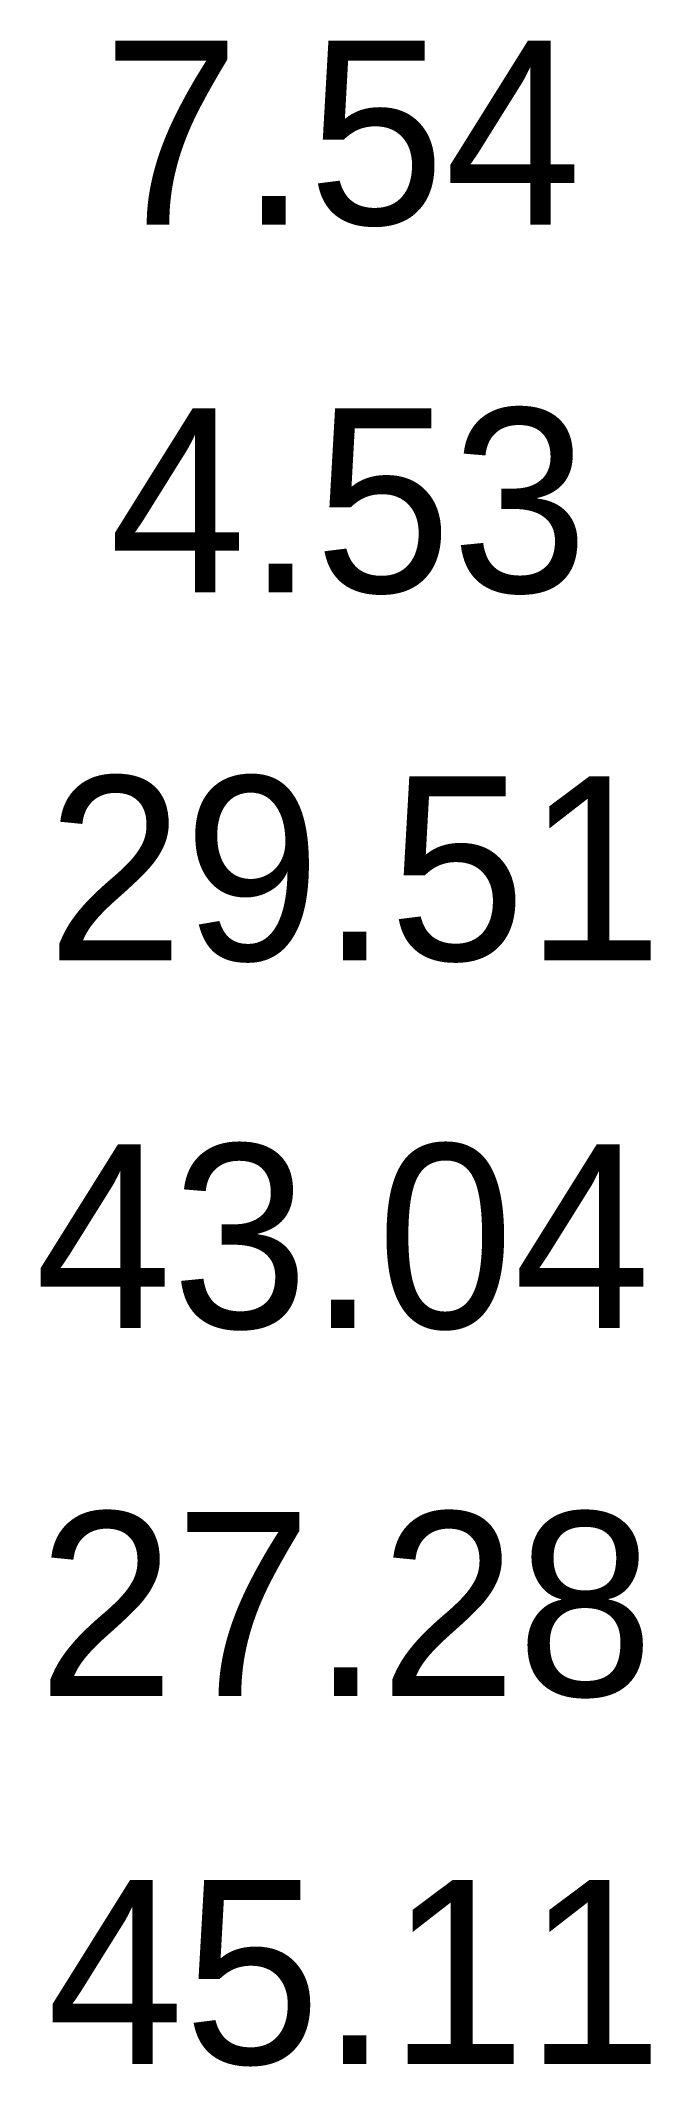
# Model space of a CAD drawing. Extents: x 534904 to 535421, y 1836597 to 1837190.
# Drawn here: x 534917.44 to 534922.42, y 1836596.94 to 1836613.46 of the extents above.
import ezdxf

# ---------------------------------------------------------------- set-up
doc = ezdxf.new("R2010")
doc.units = 0
doc.layers.add('Level 52', color=7, linetype='Continuous')

msp = doc.modelspace()

# ---------------------------------------------------------------- texts
at = {"layer": 'Level 52'}
for s, p in [('7.54', (534917.952, 1836611.963)), ('4.53', (534918.006, 1836608.963)), ('29.51', (534917.496, 1836605.963)), ('43.04', (534917.398, 1836602.963)), ('27.28', (534917.423, 1836599.963)), ('45.11', (534917.496, 1836596.963))]:
    msp.add_text(s, height=1.5, dxfattribs=at).set_placement(p)

doc.saveas('drawing.dxf')
